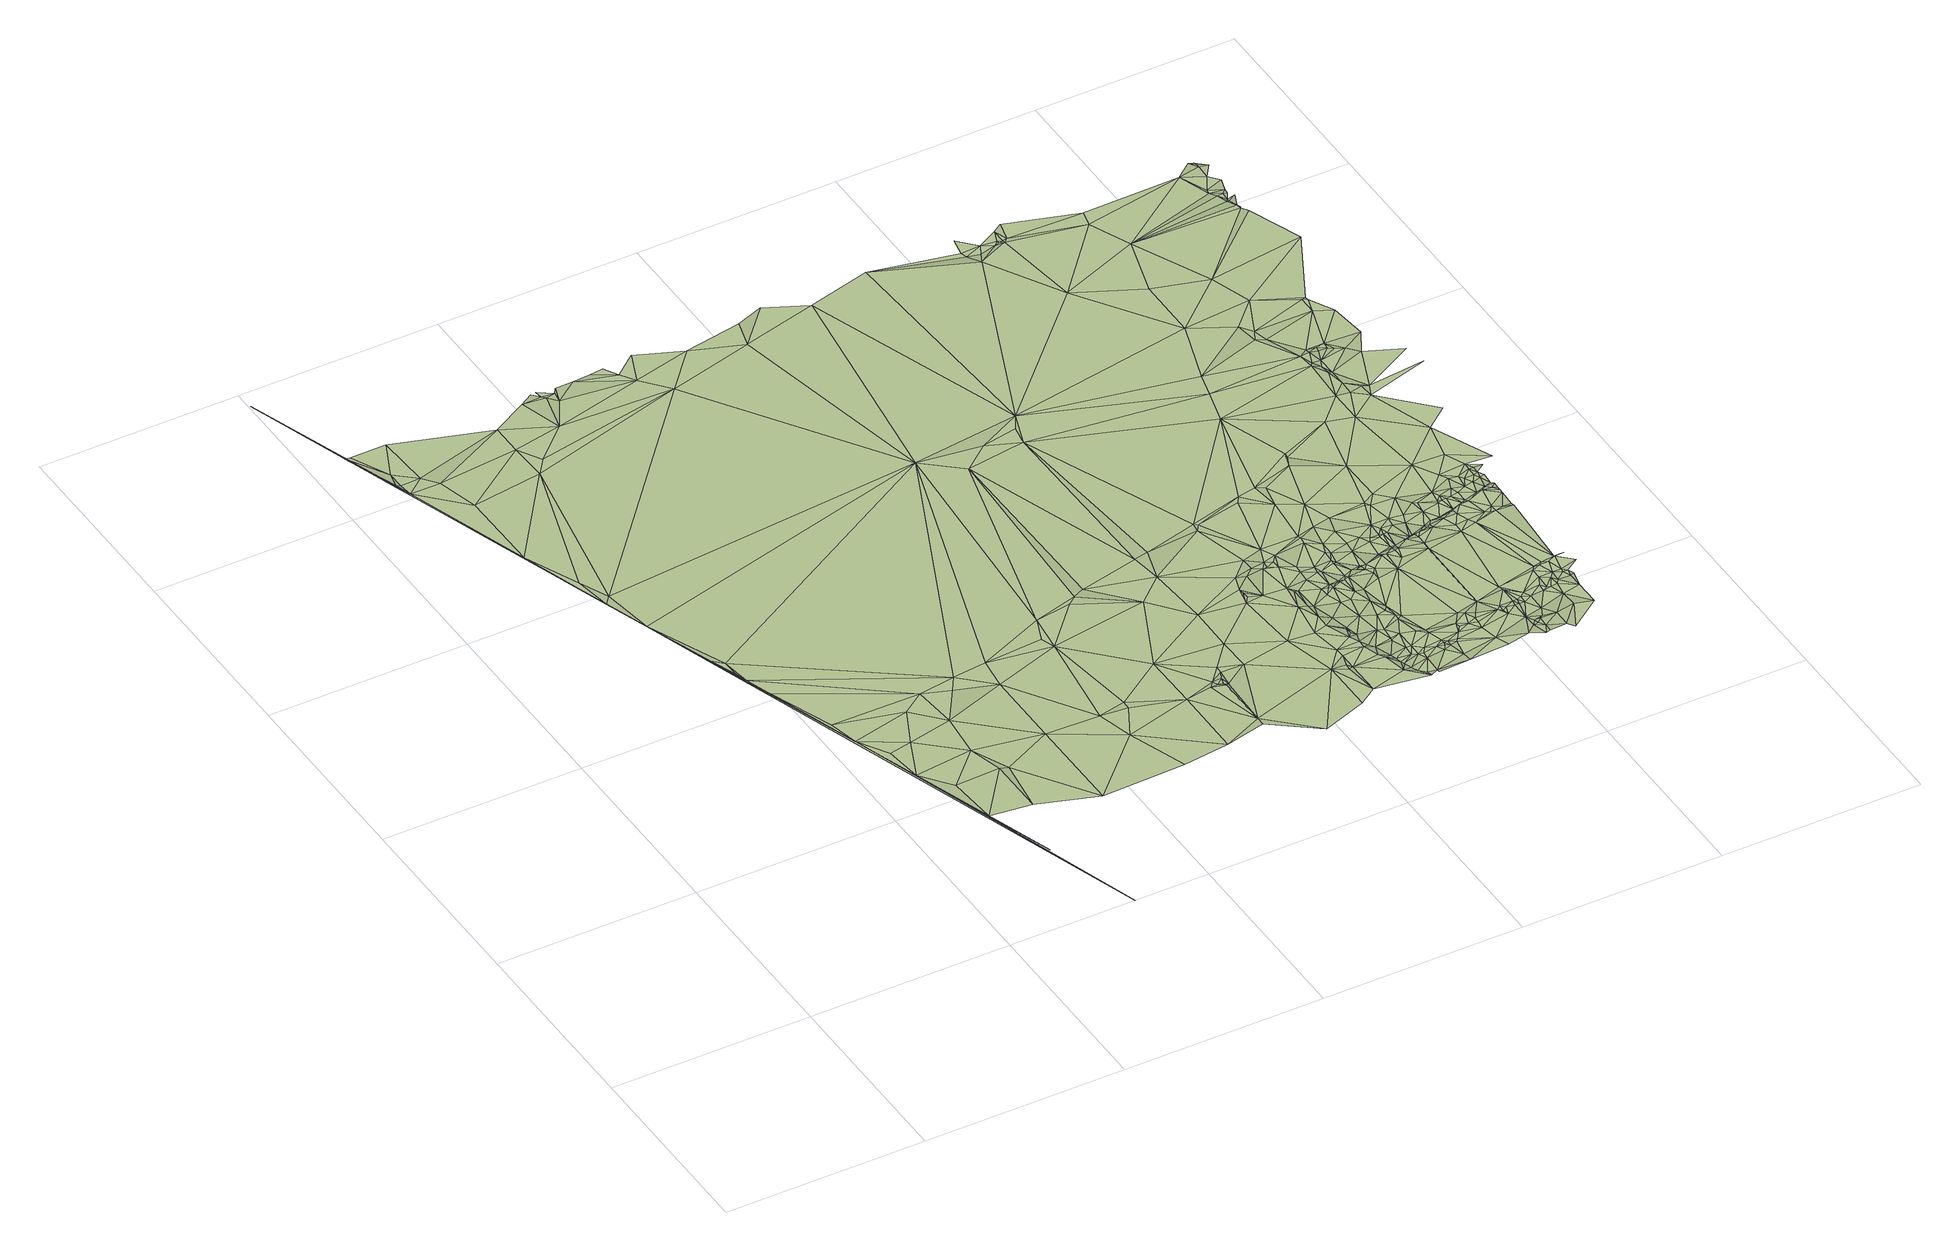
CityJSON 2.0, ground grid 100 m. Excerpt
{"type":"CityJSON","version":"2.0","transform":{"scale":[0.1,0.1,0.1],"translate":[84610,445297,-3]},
"CityObjects":{
"terrain1":{"type":"TINRelief","geometry":[{"type":"CompositeSurface","lod":"1","boundaries":[[[0,1,2]],[[3,1,4]],[[1,5,2]],[[0,2,6]],[[0,6,7]],[[8,3,4]],[[6,2,5]],[[3,9,1]],[[3,10,9]],[[11,5,1]],[[12,3,8]],[[13,14,8]],[[1,9,15]],[[11,6,5]],[[12,10,3]],[[13,16,14]],[[17,8,14]],[[13,8,18]],[[17,14,16]],[[13,17,16]],[[19,13,18]],[[7,6,20]],[[19,18,21]],[[18,8,22]],[[23,11,1]],[[23,1,15]],[[24,18,25]],[[18,22,25]],[[26,25,27]],[[20,6,11]],[[26,28,25]],[[24,29,18]],[[24,25,29]],[[30,21,18]],[[31,9,10]],[[32,25,28]],[[12,31,10]],[[33,28,26]],[[34,13,19]],[[15,9,31]],[[34,19,21]],[[29,30,18]],[[29,25,32]],[[35,33,26]],[[23,15,36]],[[37,17,13]],[[23,38,11]],[[20,11,38]],[[32,28,33]],[[34,21,30]],[[35,39,33]],[[40,30,29]],[[40,29,32]],[[32,33,39]],[[36,15,31]],[[35,41,39]],[[37,13,34]],[[23,36,38]],[[34,30,40]],[[32,39,42]],[[40,32,42]],[[34,40,43]],[[44,36,31]],[[41,42,39]],[[12,8,45]],[[17,45,8]],[[37,34,43]],[[12,46,31]],[[40,47,43]],[[48,36,44]],[[48,38,36]],[[40,42,47]],[[37,43,47]],[[41,49,42]],[[48,50,38]],[[37,47,51]],[[46,44,31]],[[41,52,49]],[[47,42,53]],[[37,45,17]],[[48,54,50]],[[50,55,56]],[[42,49,53]],[[50,54,55]],[[57,54,48]],[[46,48,44]],[[58,59,55]],[[58,55,54]],[[58,54,57]],[[51,47,60]],[[61,58,57]],[[47,53,60]],[[53,49,62]],[[61,57,63]],[[64,57,48]],[[65,49,52]],[[12,45,46]],[[53,62,66]],[[60,53,66]],[[51,60,67]],[[37,51,45]],[[64,63,57]],[[51,67,68]],[[69,62,49]],[[46,64,48]],[[65,69,49]],[[70,71,63]],[[69,66,62]],[[67,60,68]],[[64,70,63]],[[70,72,71]],[[73,60,66]],[[73,66,69]],[[51,68,45]],[[68,60,74]],[[65,75,69]],[[76,70,64]],[[65,77,75]],[[75,78,69]],[[73,69,79]],[[68,74,80]],[[81,64,46]],[[69,78,79]],[[82,60,73]],[[81,76,64]],[[82,74,60]],[[75,83,78]],[[78,84,79]],[[75,77,85]],[[78,83,84]],[[73,79,86]],[[75,87,83]],[[79,84,88]],[[84,83,89]],[[84,89,88]],[[89,83,87]],[[79,88,90]],[[89,87,88]],[[68,80,91]],[[79,90,86]],[[88,87,90]],[[82,80,74]],[[75,92,87]],[[73,86,93]],[[94,80,82]],[[81,46,95]],[[90,87,92]],[[90,92,86]],[[68,91,45]],[[46,45,95]],[[82,73,96]],[[73,93,96]],[[94,91,80]],[[75,85,97]],[[93,86,92]],[[75,97,92]],[[94,82,98]],[[94,99,91]],[[81,95,100]],[[94,98,99]],[[93,92,101]],[[85,102,97]],[[82,96,98]],[[96,93,103]],[[92,97,101]],[[91,104,45]],[[93,101,103]],[[105,97,102]],[[99,98,106]],[[95,45,107]],[[98,96,108]],[[100,95,109]],[[105,110,97]],[[96,103,111]],[[97,110,112]],[[99,113,91]],[[101,97,114]],[[105,115,110]],[[97,112,116]],[[108,96,111]],[[110,115,112]],[[97,116,114]],[[99,106,113]],[[104,117,45]],[[112,115,116]],[[113,104,91]],[[101,114,118]],[[98,119,106]],[[95,107,109]],[[103,101,120]],[[105,121,115]],[[103,122,123]],[[103,123,111]],[[120,101,118]],[[103,124,122]],[[125,116,115]],[[123,122,124]],[[98,108,126]],[[111,123,124]],[[107,45,117]],[[125,114,116]],[[103,120,124]],[[127,118,114]],[[125,115,128]],[[111,124,129]],[[130,121,105]],[[108,111,129]],[[121,131,115]],[[115,131,128]],[[98,126,119]],[[125,132,114]],[[127,114,132]],[[127,133,118]],[[106,134,113]],[[135,118,133]],[[120,118,135]],[[113,136,104]],[[106,119,134]],[[108,129,137]],[[124,120,138]],[[125,139,132]],[[125,128,140]],[[127,141,133]],[[124,142,129]],[[121,143,131]],[[128,131,144]],[[120,135,145]],[[125,140,139]],[[136,117,104]],[[127,132,146]],[[135,133,147]],[[127,148,141]],[[128,144,140]],[[121,149,143]],[[121,150,149]],[[108,137,126]],[[127,146,148]],[[133,141,151]],[[152,150,121]],[[153,131,143]],[[144,131,153]],[[152,121,130]],[[147,133,151]],[[124,138,142]],[[145,135,154]],[[120,145,155]],[[148,151,141]],[[135,147,154]],[[148,146,151]],[[120,155,138]],[[137,129,142]],[[132,139,156]],[[152,130,157]],[[139,140,156]],[[132,156,146]],[[113,117,136]],[[145,154,158]],[[159,143,149]],[[159,153,143]],[[155,145,158]],[[160,140,144]],[[161,149,150]],[[162,144,153]],[[152,163,150]],[[138,155,158]],[[164,157,130]],[[165,151,146]],[[126,137,166]],[[147,151,165]],[[152,157,163]],[[137,142,166]],[[154,147,167]],[[161,159,149]],[[159,162,153]],[[168,140,160]],[[162,160,144]],[[168,156,140]],[[142,138,169]],[[119,170,134]],[[163,161,150]],[[164,163,157]],[[166,142,171]],[[165,146,156]],[[158,154,172]],[[138,158,173]],[[119,126,174]],[[142,169,171]],[[167,147,165]],[[126,166,174]],[[175,154,167]],[[176,162,159]],[[161,176,159]],[[119,174,170]],[[172,154,175]],[[166,171,177]],[[138,178,169]],[[179,156,168]],[[163,180,161]],[[177,171,169]],[[181,160,162]],[[138,173,178]],[[181,168,160]],[[181,162,176]],[[158,172,173]],[[182,161,180]],[[182,176,161]],[[179,168,181]],[[183,165,156]],[[166,177,184]],[[185,186,164]],[[179,183,156]],[[164,187,163]],[[166,184,174]],[[163,188,180]],[[167,165,189]],[[177,169,184]],[[172,175,190]],[[175,167,191]],[[188,182,180]],[[169,178,192]],[[184,169,192]],[[193,181,176]],[[175,191,190]],[[179,181,194]],[[167,189,191]],[[173,172,195]],[[172,190,195]],[[196,176,182]],[[163,187,188]],[[197,165,183]],[[197,189,165]],[[179,198,183]],[[134,170,199]],[[200,107,117]],[[178,173,201]],[[190,191,202]],[[164,203,187]],[[190,202,195]],[[193,176,196]],[[173,195,201]],[[179,194,198]],[[164,186,203]],[[193,194,181]],[[178,204,192]],[[170,174,205]],[[188,206,182]],[[207,191,189]],[[191,208,202]],[[202,208,195]],[[197,183,209]],[[178,201,204]],[[198,209,183]],[[207,189,197]],[[210,208,191]],[[196,182,206]],[[188,187,211]],[[207,210,191]],[[212,195,208]],[[201,195,213]],[[188,211,214]],[[215,174,184]],[[188,214,206]],[[216,184,192]],[[193,217,194]],[[212,213,195]],[[212,208,210]],[[218,198,194]],[[193,196,217]],[[201,213,204]],[[197,209,219]],[[198,219,209]],[[187,220,211]],[[217,218,194]],[[207,221,210]],[[203,220,187]],[[211,220,214]],[[207,197,222]],[[218,219,198]],[[221,212,210]],[[214,223,206]],[[216,192,204]],[[214,220,223]],[[222,197,219]],[[207,224,221]],[[225,213,212]],[[226,113,134]],[[170,205,199]],[[207,222,224]],[[225,212,221]],[[203,227,220]],[[228,204,213]],[[223,220,227]],[[196,206,229]],[[224,225,221]],[[223,229,206]],[[216,230,184]],[[215,184,230]],[[225,231,213]],[[223,227,232]],[[196,233,217]],[[228,213,231]],[[234,117,113]],[[235,222,219]],[[223,232,229]],[[228,236,204]],[[216,204,236]],[[224,237,225]],[[238,203,186]],[[239,205,174]],[[240,218,217]],[[239,174,215]],[[224,222,241]],[[196,229,233]],[[237,231,225]],[[238,227,203]],[[228,231,242]],[[243,219,218]],[[237,242,231]],[[224,244,237]],[[228,242,245]],[[235,241,222]],[[228,245,236]],[[238,232,227]],[[224,241,244]],[[246,230,216]],[[246,216,236]],[[240,217,233]],[[247,242,237]],[[248,237,244]],[[229,249,233]],[[246,236,245]],[[250,229,232]],[[248,247,237]],[[235,219,243]],[[251,249,229]],[[252,238,186]],[[248,244,253]],[[215,230,254]],[[239,199,205]],[[248,253,247]],[[255,245,242]],[[251,233,249]],[[226,134,199]],[[246,254,230]],[[256,253,244]],[[255,242,247]],[[243,218,240]],[[235,257,241]],[[257,244,241]],[[256,247,253]],[[238,250,232]],[[250,251,229]],[[257,256,244]],[[246,245,258]],[[256,255,247]],[[259,233,251]],[[239,260,199]],[[255,258,245]],[[259,240,233]],[[235,243,257]],[[200,117,261]],[[246,262,254]],[[263,251,250]],[[239,215,264]],[[264,215,254]],[[265,256,257]],[[246,258,262]],[[263,266,251]],[[259,251,266]],[[267,255,256]],[[239,268,260]],[[265,257,243]],[[259,266,269]],[[265,270,256]],[[267,256,270]],[[271,258,255]],[[252,272,238]],[[273,240,259]],[[254,262,274]],[[239,264,268]],[[262,258,271]],[[263,250,275]],[[243,240,273]],[[238,276,250]],[[263,275,266]],[[267,277,255]],[[273,259,269]],[[264,254,274]],[[265,243,278]],[[277,271,255]],[[234,113,226]],[[266,275,269]],[[265,278,270]],[[260,226,199]],[[267,270,278]],[[279,278,243]],[[280,267,278]],[[250,276,275]],[[273,269,275]],[[238,272,281]],[[260,268,282]],[[277,283,271]],[[279,284,278]],[[285,262,271]],[[286,277,267]],[[285,274,262]],[[280,278,284]],[[238,281,276]],[[286,267,280]],[[264,282,268]],[[287,284,279]],[[288,283,277]],[[279,243,289]],[[285,271,283]],[[289,243,273]],[[273,275,290]],[[286,288,277]],[[287,280,284]],[[291,286,280]],[[292,290,275]],[[276,292,275]],[[287,291,280]],[[293,283,288]],[[294,264,274]],[[234,295,117]],[[296,297,272]],[[285,283,293]],[[261,117,298]],[[297,281,272]],[[299,290,292]],[[299,292,276]],[[291,300,286]],[[300,288,286]],[[287,279,289]],[[300,293,288]],[[273,290,301]],[[287,302,291]],[[260,282,303]],[[285,304,274]],[[305,299,276]],[[285,293,306]],[[306,293,300]],[[296,307,297]],[[291,308,300]],[[309,290,299]],[[297,310,281]],[[311,310,297]],[[281,305,276]],[[311,297,307]],[[312,307,296]],[[260,303,226]],[[306,300,308]],[[291,313,308]],[[314,289,273]],[[291,302,313]],[[309,299,305]],[[314,273,315]],[[311,316,310]],[[311,307,316]],[[317,302,287]],[[273,301,315]],[[294,274,304]],[[309,301,290]],[[200,318,319]],[[317,287,289]],[[320,281,310]],[[200,261,318]],[[281,321,305]],[[285,306,322]],[[306,308,323]],[[320,310,316]],[[321,309,305]],[[324,307,312]],[[308,313,325]],[[281,326,321]],[[302,325,313]],[[327,309,321]],[[308,325,323]],[[327,301,309]],[[322,306,323]],[[295,328,117]],[[320,329,281]],[[330,316,307]],[[317,289,314]],[[331,304,285]],[[332,282,264]],[[317,333,302]],[[331,285,322]],[[329,326,281]],[[334,325,302]],[[326,327,321]],[[328,298,117]],[[334,302,333]],[[335,301,327]],[[330,320,316]],[[332,264,294]],[[326,335,327]],[[334,336,325]],[[324,330,307]],[[303,282,337]],[[338,315,301]],[[323,325,339]],[[294,304,331]],[[338,301,335]],[[339,325,336]],[[334,333,340]],[[334,340,336]],[[330,329,320]],[[322,323,339]],[[341,335,326]],[[329,341,326]],[[317,342,333]],[[338,335,341]],[[343,294,331]],[[344,336,340]],[[345,322,339]],[[342,340,333]],[[346,317,314]],[[344,339,336]],[[332,337,282]],[[346,314,315]],[[347,331,322]],[[324,348,349]],[[329,350,341]],[[324,349,330]],[[344,340,351]],[[342,351,340]],[[338,352,315]],[[338,341,353]],[[345,347,322]],[[330,354,329]],[[343,331,347]],[[332,294,343]],[[346,342,317]],[[355,344,351]],[[345,339,356]],[[355,351,342]],[[350,353,341]],[[356,339,344]],[[329,354,350]],[[357,318,261]],[[338,353,358]],[[359,344,355]],[[360,319,318]],[[330,349,354]],[[361,226,303]],[[361,303,337]],[[345,362,347]],[[346,315,363]],[[338,358,352]],[[363,315,352]],[[364,355,342]],[[356,344,359]],[[365,353,350]],[[360,366,319]],[[345,356,362]],[[367,349,348]],[[357,360,318]],[[364,359,355]],[[368,365,350]],[[365,358,353]],[[346,369,342]],[[364,342,369]],[[370,357,261]],[[354,368,350]],[[356,359,371]],[[332,361,337]],[[372,359,364]],[[362,356,373]],[[372,371,359]],[[374,365,368]],[[374,358,365]],[[375,368,354]],[[367,354,349]],[[370,360,357]],[[376,261,298]],[[375,374,368]],[[377,347,362]],[[378,352,358]],[[379,343,347]],[[370,261,376]],[[380,369,346]],[[381,373,356]],[[382,364,369]],[[378,358,374]],[[379,332,343]],[[381,356,371]],[[383,372,364]],[[377,362,373]],[[383,371,372]],[[384,374,375]],[[385,363,352]],[[386,375,354]],[[387,346,363]],[[378,385,352]],[[384,378,374]],[[370,388,360]],[[367,386,354]],[[380,382,369]],[[382,383,364]],[[380,346,387]],[[386,384,375]],[[389,234,226]],[[390,373,381]],[[391,363,385]],[[392,371,383]],[[381,371,392]],[[390,377,373]],[[384,393,378]],[[370,394,388]],[[395,360,388]],[[387,363,391]],[[370,376,394]],[[396,385,378]],[[396,391,385]],[[386,397,384]],[[379,347,377]],[[384,397,393]],[[394,398,388]],[[399,378,393]],[[376,398,394]],[[399,396,378]],[[400,390,381]],[[401,383,382]],[[400,381,392]],[[361,402,226]],[[395,388,398]],[[401,392,383]],[[403,377,390]],[[380,404,382]],[[403,390,400]],[[376,405,398]],[[406,399,393]],[[380,387,404]],[[406,393,397]],[[387,391,407]],[[386,408,397]],[[409,400,392]],[[410,295,234]],[[395,398,405]],[[407,391,396]],[[403,400,409]],[[399,411,396]],[[406,397,408]],[[404,401,382]],[[412,392,401]],[[409,392,412]],[[332,413,361]],[[403,409,414]],[[403,415,377]],[[407,396,411]],[[416,395,405]],[[406,417,399]],[[379,413,332]],[[418,404,387]],[[414,409,412]],[[399,417,411]],[[403,414,415]],[[419,387,407]],[[412,401,420]],[[420,401,404]],[[418,387,419]],[[414,412,421]],[[379,377,422]],[[407,411,423]],[[412,420,421]],[[424,377,415]],[[425,298,328]],[[426,414,421]],[[426,415,414]],[[422,377,424]],[[389,226,402]],[[420,404,427]],[[428,376,298]],[[295,429,328]],[[418,427,404]],[[430,421,420]],[[418,419,427]],[[430,426,421]],[[431,415,426]],[[432,419,407]],[[428,405,376]],[[431,424,415]],[[420,427,433]],[[427,419,434]],[[430,431,426]],[[430,420,433]],[[422,424,435]],[[295,436,429]],[[413,402,361]],[[389,410,234]],[[379,422,437]],[[431,435,424]],[[434,419,432]],[[410,436,295]],[[438,416,405]],[[427,434,439]],[[440,298,425]],[[441,435,431]],[[430,442,431]],[[427,439,433]],[[442,441,431]],[[443,430,433]],[[422,435,444]],[[445,434,432]],[[443,442,430]],[[445,439,434]],[[446,435,441]],[[379,447,413]],[[443,433,448]],[[422,444,437]],[[449,441,442]],[[450,448,433]],[[439,450,433]],[[449,446,441]],[[443,451,442]],[[440,428,298]],[[444,435,446]],[[379,437,447]],[[443,448,452]],[[453,402,413]],[[451,449,442]],[[454,448,450]],[[452,448,454]],[[443,455,451]],[[443,452,455]],[[456,446,449]],[[451,456,449]],[[457,425,328]],[[458,444,446]],[[458,446,456]],[[438,405,428]],[[451,455,459]],[[451,459,456]],[[460,453,413]],[[453,461,402]],[[462,328,429]],[[458,463,444]],[[458,456,463]],[[464,429,436]],[[465,389,402]],[[461,465,402]],[[447,460,413]],[[466,464,436]],[[410,466,436]],[[437,444,467]],[[468,410,389]],[[469,461,453]],[[470,389,465]],[[470,468,389]],[[471,465,461]],[[460,469,453]],[[437,467,447]],[[471,470,465]],[[472,466,410]],[[473,410,468]],[[457,328,462]],[[474,468,470]],[[475,471,461]],[[462,429,464]],[[440,425,457]],[[474,470,471]],[[475,461,469]],[[472,410,473]],[[474,473,468]],[[475,469,460]],[[476,473,474]],[[477,472,473]],[[447,478,460]],[[477,473,476]],[[479,464,466]],[[480,474,471]],[[481,476,474]],[[482,472,477]],[[475,483,471]],[[472,479,466]],[[481,477,476]],[[484,481,474]],[[482,477,481]],[[484,474,480]],[[485,462,464]],[[483,480,471]],[[484,482,481]],[[475,460,486]],[[482,479,472]],[[484,480,482]],[[479,485,464]],[[487,482,480]],[[475,488,483]],[[489,428,440]],[[489,438,428]],[[487,480,483]],[[490,462,485]],[[482,491,479]],[[440,457,492]],[[487,491,482]],[[493,457,462]],[[479,494,485]],[[491,494,479]],[[490,485,494]],[[493,462,490]],[[489,440,495]],[[496,495,440]],[[497,496,440]],[[498,497,440]],[[498,440,492]],[[492,457,499]],[[499,457,493]],[[489,495,500]],[[501,496,497]],[[502,495,496]],[[498,503,497]],[[501,497,503]],[[498,492,504]],[[505,498,504]],[[501,502,496]],[[500,495,506]],[[507,489,500]],[[502,506,495]],[[508,503,498]],[[508,501,503]],[[501,509,502]],[[502,509,506]],[[507,510,489]],[[500,506,511]],[[510,512,489]],[[507,500,511]],[[513,512,510]],[[514,512,513]],[[515,510,507]],[[515,513,510]],[[515,514,513]]]}]}
},
"vertices":[
[173,4370,25],[293,4010,31],[267,4090,34],[655,2920,26],[0,4890,25],[286,4080,29],[286,4170,29],[195,4360,29],[728,2700,27],[505,3380,27],[622,3110,27],[385,4080,32],[688,2960,28],[913,2150,32],[848,2350,29],[497,3800,31],[894,2210,34],[893,2300,31],[1115,1550,28],[957,2020,31],[373,4360,30],[1080,1700,30],[1631,0,9],[446,4010,28],[1204,1400,29],[1226,1210,28],[1360,810,28],[1473,470,29],[1339,1060,32],[1317,1420,32],[1406,1610,35],[852,3850,32],[1518,1240,30],[1563,1070,30],[1520,1690,33],[1563,780,30],[847,4050,27],[1704,1720,32],[846,4210,29],[1604,1060,26],[1541,1470,29],[1857,680,30],[1857,1180,30],[1655,1640,35],[914,3930,32],[2306,3100,33],[1655,4070,32],[1857,1580,30],[1093,4100,27],[2171,990,32],[1028,4310,29],[1878,1740,31],[2276,690,34],[2125,1170,31],[1138,4290,36],[1125,4310,34],[1094,4350,29],[1181,4250,29],[1185,4300,36],[1119,4350,34],[2195,1690,30],[1205,4330,34],[2262,1160,27],[1295,4330,36],[1545,4210,26],[2508,720,31],[2262,1200,30],[2170,1760,31],[2216,1880,35],[2509,1080,31],[1498,4280,28],[1386,4340,31],[1455,4350,31],[2509,1370,29],[2397,1910,33],[2711,810,33],[1611,4370,30],[2712,770,31],[2642,1100,33],[2667,1130,32],[2439,1940,37],[1837,4280,27],[2688,1770,28],[2709,1080,33],[2683,1110,26],[2936,600,31],[2735,1210,30],[2731,1100,16],[2712,1130,34],[2710,1110,20],[2733,1170,31],[2489,2950,31],[2847,1170,31],[2845,1340,28],[2499,1970,34],[2084,4180,33],[2847,1570,30],[3161,950,30],[2824,1890,30],[2800,2040,33],[2128,4330,27],[3094,1220,29],[3161,680,30],[3072,1540,29],[2625,3060,28],[3251,740,30],[2868,2050,37],[2465,4280,32],[3116,1710,32],[2264,4380,27],[3228,910,35],[3088,1630,31],[3230,940,35],[2786,2990,33],[3252,1060,28],[3251,920,30],[3252,1010,28],[2848,3170,32],[3228,1210,28],[3137,2080,31],[3252,1400,30],[3432,790,30],[3094,1570,33],[3091,1600,36],[3160,1550,28],[3363,1020,31],[3207,1800,30],[3342,1110,30],[3387,940,31],[3161,1690,37],[3520,700,29],[3409,910,29],[3365,1060,30],[3297,1230,29],[3140,2120,36],[3297,1300,29],[2804,3090,31],[3207,1730,34],[3275,1540,28],[3387,1020,28],[3410,1000,21],[3363,1170,23],[3252,1710,29],[3457,860,17],[3442,920,18],[3294,1390,26],[3386,1120,18],[3350,1270,20],[3365,1140,25],[3464,840,19],[3476,800,20],[3371,1180,19],[3490,770,19],[3451,890,17],[3320,1380,20],[3297,1510,24],[3475,1100,22],[3521,740,19],[3316,1510,18],[3522,880,20],[3499,1010,17],[3545,860,25],[3522,930,24],[3568,820,23],[3566,730,20],[3455,1220,24],[3275,1740,34],[3433,1340,25],[3500,1020,20],[3319,1690,27],[3160,2110,33],[3273,1710,28],[3408,1470,20],[3384,1560,18],[3310,1830,30],[3410,1420,22],[3545,920,30],[3318,1730,28],[3384,1610,28],[3500,1080,28],[3566,850,31],[3542,1020,31],[3588,880,32],[3522,1180,32],[3342,1760,33],[3566,710,25],[3725,720,22],[3667,840,18],[3635,860,32],[3477,1330,33],[3432,1450,31],[3452,1440,32],[3386,1650,27],[3612,1000,32],[3588,1110,32],[3454,1480,20],[3655,960,32],[3545,1280,32],[3590,1140,31],[3406,2190,37],[2782,4360,33],[3452,1580,19],[3454,1470,28],[3723,770,19],[3455,1610,25],[3386,2160,32],[3678,890,32],[3520,1370,32],[3477,1460,30],[3568,1190,32],[3499,1460,31],[3679,860,24],[3500,1480,23],[3471,1580,18],[3680,870,30],[3497,1830,30],[3498,1780,28],[3656,990,27],[3612,1130,27],[3590,1220,27],[3702,850,21],[3521,1460,32],[3565,1370,26],[3700,870,29],[3545,1470,32],[3543,1500,20],[3613,2710,30],[3739,860,19],[3545,1620,22],[3768,900,32],[3500,1810,34],[3544,1600,18],[3747,870,23],[3790,960,31],[3656,2880,33],[3654,1400,29],[3544,1670,29],[3588,1520,20],[3900,800,19],[3521,2070,31],[3834,1020,28],[3656,1440,32],[3558,1600,18],[3763,1420,29],[3635,1480,32],[3565,1660,28],[3566,1730,28],[3633,1530,18],[3609,1510,23],[3792,930,33],[3882,890,18],[3836,930,33],[3926,730,20],[3633,1510,29],[3587,1850,32],[3657,1630,20],[3655,1510,31],[3678,1470,32],[3657,1680,30],[3860,1000,34],[3500,2210,36],[3256,4170,34],[3655,1780,28],[3880,920,31],[3633,2010,29],[3746,1530,31],[3882,950,32],[3746,1560,17],[3543,2190,32],[3900,980,32],[3746,1550,22],[3725,1690,29],[4037,750,25],[3948,1050,28],[3679,1870,32],[3995,950,32],[4031,920,17],[3755,1650,19],[3769,1530,32],[3814,1470,34],[3815,1560,26],[4084,860,18],[3704,2270,35],[3768,1670,24],[3814,1530,33],[3813,1740,31],[3819,1580,17],[3836,1540,32],[3812,1660,19],[3947,1470,31],[4015,970,32],[3837,1570,24],[4017,940,26],[3813,1670,23],[3859,1880,36],[3685,3000,35],[4107,720,20],[4084,790,21],[3472,3800,33],[4037,950,30],[3835,1670,19],[4085,1060,34],[3898,1580,29],[3734,2350,34],[3857,1870,31],[4082,950,25],[3837,1700,27],[4127,760,25],[3854,1670,19],[4084,970,32],[4105,820,21],[4107,790,27],[4128,720,26],[3899,1590,22],[3951,1470,27],[4082,1090,27],[4130,810,30],[3950,1510,33],[3223,4250,22],[3216,4280,22],[4151,830,21],[4104,950,23],[3900,1740,32],[3897,1700,25],[4216,730,21],[3924,1600,19],[4131,950,20],[4106,970,31],[3793,3330,31],[4175,880,18],[4212,810,26],[3879,1860,30],[3926,2150,31],[3949,1560,33],[3947,1590,26],[4130,980,31],[3937,1600,22],[3733,2330,30],[4152,1000,32],[3958,1690,18],[3970,1590,33],[4174,970,24],[4037,1590,34],[3927,1920,33],[4016,1630,19],[3970,1730,31],[4135,1510,26],[3995,1850,31],[4239,690,24],[4308,830,24],[4241,980,20],[4015,1600,32],[4263,1110,32],[4240,1010,31],[4309,920,18],[4039,1620,25],[4063,1720,19],[3285,4230,24],[4265,1060,32],[4059,1650,19],[3312,4280,25],[3996,2460,32],[4040,1780,36],[4285,1140,27],[4107,1620,33],[4264,990,25],[3232,4370,23],[4399,810,20],[4286,990,19],[4130,1550,34],[3366,4250,26],[4105,1650,20],[4105,1640,24],[4063,1770,31],[4308,1030,32],[4318,990,21],[3410,4240,34],[4152,1800,35],[4332,1060,32],[4174,2010,33],[4195,1560,32],[4151,1740,18],[4175,1620,32],[4173,1650,30],[4332,1010,25],[4309,1130,31],[4400,940,19],[4219,1530,28],[3389,4270,27],[4140,2830,32],[4152,1750,22],[4330,1150,27],[4185,1670,19],[4375,1040,31],[3389,4250,33],[3411,4330,29],[4355,1130,33],[4397,1010,22],[3413,4260,28],[4377,1060,32],[4174,1750,19],[4219,1670,30],[4131,2600,28],[4174,1770,29],[4286,1570,33],[3433,4260,32],[4400,1040,31],[4398,1160,26],[4419,1020,19],[4197,1750,19],[4130,2910,32],[4398,1150,32],[4240,1690,21],[4132,2430,27],[4220,1750,19],[4242,1790,29],[3456,4360,32],[4465,1080,34],[4308,1560,29],[4337,1560,26],[4265,1670,31],[4261,1700,18],[4240,1890,34],[4443,1150,33],[4264,1850,34],[3795,3650,31],[4261,1760,18],[4332,1590,32],[3793,4170,30],[3996,3220,36],[4332,1720,19],[4308,1780,20],[4421,1550,31],[4355,1710,29],[4375,1570,27],[4309,1840,34],[4018,3110,31],[4330,2000,36],[3810,4250,33],[4422,1650,32],[3883,3960,31],[4327,1820,29],[4354,1790,19],[4378,1730,26],[4377,1900,34],[4421,1570,26],[4372,1860,36],[4374,2200,31],[4400,1700,34],[4375,1820,29],[4419,1670,35],[4397,1800,20],[4422,1720,35],[4198,2590,27],[4421,1690,31],[4419,1750,19],[4399,1830,29],[4064,3570,31],[4397,1860,35],[4422,1810,20],[4266,2530,27],[4198,2660,32],[4132,3360,33],[4443,1860,33],[4043,3160,35],[4180,2750,34],[4063,3090,29],[4509,1890,34],[4154,2850,28],[4259,2600,31],[4179,2810,26],[4199,2750,27],[4176,2940,29],[4176,2910,37],[4199,2850,25],[4294,2590,27],[4221,2910,28],[4223,2930,32],[4490,2290,31],[4333,3160,33],[4334,2870,26],[4266,2910,25],[4265,2940,31],[4379,2810,30],[4289,2890,29],[4334,3250,33],[4583,2620,28],[4446,2930,30],[4558,2730,33],[4298,4260,30],[4356,3260,29],[4423,3120,30],[4423,3940,31],[4547,3630,34],[4357,3240,32],[4355,4100,28],[4375,4060,35],[4394,4010,31],[4414,3960,37],[4440,3900,37],[4356,4120,32],[4401,4020,32],[4403,4060,37],[4401,4000,37],[4422,3940,37],[4424,3940,37],[4423,4080,37],[4402,4200,34],[4445,4030,32],[4425,4060,32],[4402,4270,39],[4445,4150,34],[4378,4320,33],[4401,4290,39],[4401,4310,35],[4447,4260,40]
]}
